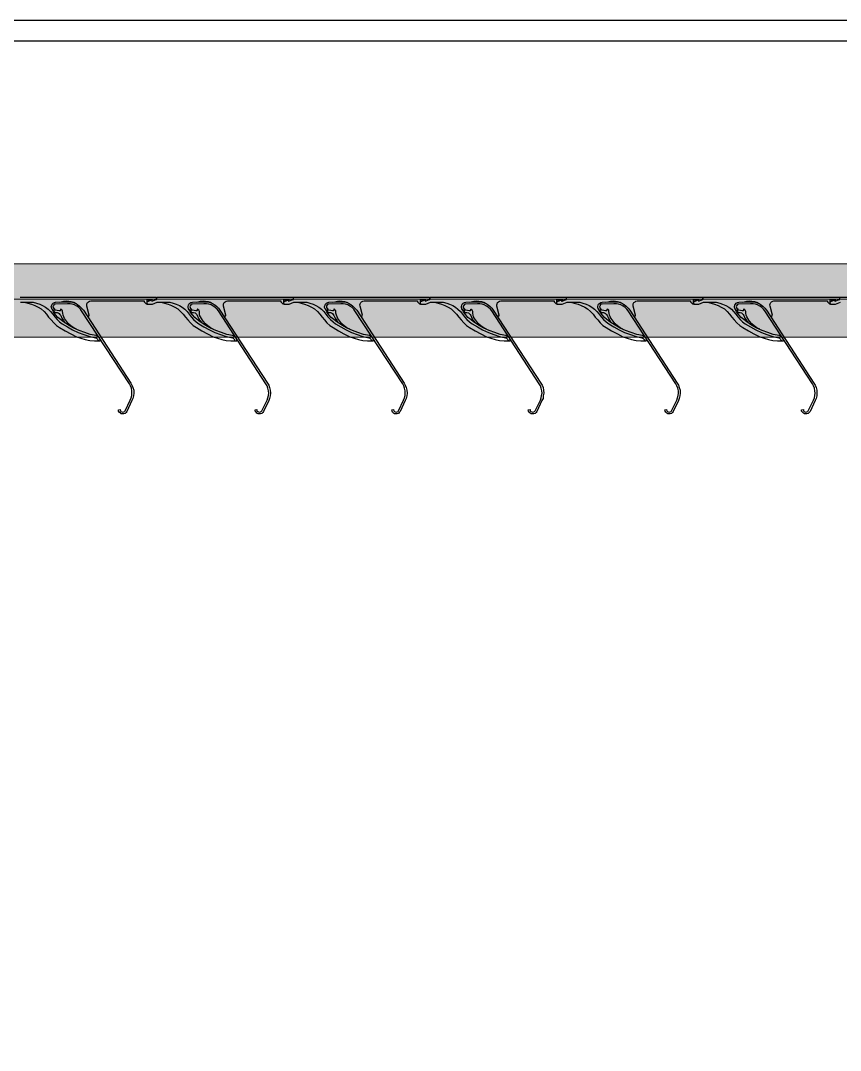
# Model space of a CAD drawing. Header units: centimetres. Extents: x -35664 to 50682, y -23001 to 23705.
# Drawn here: x 4708.3 to 4768.3, y -11539.2 to -11463.9 of the extents above; entities that cross this region are included whole.
import ezdxf

# ---------------------------------------------------------------- set-up
doc = ezdxf.new("R2010")
doc.units = ezdxf.units.CM
for name, color, linetype in [('B GÈnÈral_Hatch', 252, 'Continuous'), ('B Général', 252, 'Continuous'), ('prlm-Coupe', 252, 'Continuous')]:
    doc.layers.add(name, color=color, linetype=linetype)

# ---------------------------------------------------------------- blocks, each defined once
blk = doc.blocks.new('B 90.Groupe-130-1')
at = {"layer": 'B Général', "linetype": 'Continuous'}
for p, q in [((4723.526, -4101.638), (4713.577, -4101.638)), ((4713.62, -4101.976), (4714.318, -4101.976)), ((4716.181, -4101.976), (4717.049, -4101.955)), ((4717.049, -4102.082), (4716.181, -4102.103)), ((4718.763, -4101.871), (4722.658, -4101.871)), ((4722.87, -4102.082), (4722.87, -4101.807)), ((4723.272, -4102.103), (4723.61, -4101.976)), ((4733.516, -4101.638), (4723.589, -4101.638)), ((4723.61, -4101.976), (4724.309, -4101.976)), ((4726.193, -4101.976), (4727.039, -4101.955)), ((4727.039, -4102.082), (4726.193, -4102.103)), ((4728.754, -4101.871), (4732.67, -4101.871)), ((4732.881, -4102.082), (4732.881, -4101.807)), ((4733.262, -4102.103), (4733.622, -4101.976)), ((4743.528, -4101.638), (4733.58, -4101.638)), ((4733.622, -4101.976), (4734.321, -4101.976)), ((4736.183, -4101.976), (4737.051, -4101.955)), ((4737.051, -4102.082), (4736.183, -4102.103)), ((4738.766, -4101.871), (4742.66, -4101.871)), ((4742.872, -4102.082), (4742.872, -4101.807)), ((4743.274, -4102.103), (4743.613, -4101.976)), ((4753.519, -4101.638), (4743.592, -4101.638)), ((4743.613, -4101.976), (4744.311, -4101.976)), ((4746.195, -4101.976), (4747.042, -4101.955)), ((4747.042, -4102.082), (4746.195, -4102.103)), ((4748.756, -4101.871), (4752.672, -4101.871)), ((4752.863, -4102.082), (4752.863, -4101.807)), ((4752.863, -4102.082), (4752.863, -4101.807)), ((4753.244, -4102.103), (4753.604, -4101.976)), ((4763.51, -4101.638), (4753.561, -4101.638)), ((4753.604, -4101.976), (4754.302, -4101.976)), ((4756.165, -4101.976), (4757.032, -4101.955)), ((4757.032, -4102.082), (4756.165, -4102.103)), ((4758.747, -4101.871), (4762.642, -4101.871)), ((4762.853, -4102.082), (4762.853, -4101.807)), ((4763.256, -4102.103), (4763.594, -4101.976)), ((4773.5, -4101.638), (4763.573, -4101.638)), ((4763.594, -4101.976), (4764.293, -4101.976)), ((4766.176, -4101.976), (4767.023, -4101.955)), ((4767.023, -4102.082), (4766.176, -4102.103)), ((4768.738, -4101.871), (4772.654, -4101.871)), ((4772.865, -4102.082), (4772.865, -4101.807)), ((4773.246, -4102.103), (4773.606, -4101.976)), ((4783.512, -4101.638), (4773.564, -4101.638)), ((4716.096, -4102.463), (4716.054, -4102.59)), ((4721.578, -4107.945), (4718.086, -4102.611)), ((4718.213, -4102.548), (4721.684, -4107.882)), ((4726.108, -4102.463), (4726.044, -4102.59)), ((4731.569, -4107.945), (4728.098, -4102.611)), ((4728.203, -4102.548), (4731.675, -4107.882)), ((4736.099, -4102.463), (4736.035, -4102.59)), ((4741.581, -4107.945), (4738.088, -4102.611)), ((4738.215, -4102.548), (4741.687, -4107.882)), ((4746.11, -4102.463), (4746.047, -4102.59)), ((4751.571, -4107.945), (4748.1, -4102.611)), ((4748.206, -4102.548), (4751.677, -4107.882)), ((4756.08, -4102.463), (4756.038, -4102.59)), ((4761.562, -4107.945), (4758.07, -4102.611)), ((4758.197, -4102.548), (4761.668, -4107.882)), ((4766.092, -4102.463), (4766.028, -4102.59)), ((4771.553, -4107.945), (4768.081, -4102.611)), ((4768.187, -4102.548), (4771.659, -4107.882)), ((4747.719, -4103.945), (4747.508, -4103.839)), ((4721.261, -4109.914), (4721.642, -4109.131)), ((4721.769, -4109.173), (4721.388, -4109.956)), ((4731.273, -4109.914), (4731.654, -4109.131)), ((4731.781, -4109.173), (4731.4, -4109.956)), ((4741.263, -4109.914), (4741.644, -4109.131)), ((4741.771, -4109.173), (4741.39, -4109.956)), ((4751.275, -4109.914), (4751.656, -4109.131)), ((4751.762, -4109.173), (4751.402, -4109.956)), ((4761.245, -4109.914), (4761.626, -4109.131)), ((4761.753, -4109.173), (4761.372, -4109.956)), ((4771.256, -4109.914), (4771.637, -4109.131)), ((4771.764, -4109.173), (4771.383, -4109.956)), ((4720.774, -4109.85), (4720.901, -4109.829)), ((4730.786, -4109.85), (4730.913, -4109.829)), ((4740.776, -4109.85), (4740.903, -4109.829)), ((4750.767, -4109.85), (4750.894, -4109.829)), ((4760.758, -4109.85), (4760.885, -4109.829)), ((4770.77, -4109.85), (4770.897, -4109.829))]:
    blk.add_line(p, q, dxfattribs=at)
at = {"layer": 'B Général', "linetype": 'Continuous', "flags": 128}
for points in [[(4713.641, -4101.976), (4713.895, -4101.976), (4714.149, -4102.04), (4714.424, -4102.103), (4714.657, -4102.209), (4714.911, -4102.336), (4715.123, -4102.463), (4715.334, -4102.654), (4715.525, -4102.844), (4715.673, -4103.056), (4715.863, -4103.268), (4716.054, -4103.479), (4716.244, -4103.67), (4716.477, -4103.818), (4716.879, -4104.072), (4717.303, -4104.284), (4717.705, -4104.495)], [(4714.318, -4101.976), (4714.551, -4101.976), (4714.784, -4102.04), (4715.017, -4102.103), (4715.228, -4102.209), (4715.44, -4102.336), (4715.631, -4102.484), (4715.8, -4102.654), (4715.969, -4102.844), (4716.117, -4103.035), (4716.287, -4103.225), (4716.477, -4103.395), (4716.668, -4103.543), (4717.049, -4103.776), (4717.43, -4103.987), (4717.832, -4104.178), (4718.255, -4104.326), (4718.679, -4104.474), (4719.102, -4104.58), (4719.165, -4104.601), (4719.229, -4104.643), (4719.271, -4104.707), (4719.292, -4104.77), (4719.292, -4104.792), (4719.335, -4104.792), (4719.398, -4104.792), (4719.419, -4104.792), (4719.441, -4104.77), (4719.441, -4104.749), (4719.419, -4104.665), (4719.377, -4104.58), (4719.292, -4104.516), (4719.229, -4104.453), (4719.144, -4104.411), (4718.721, -4104.326), (4718.319, -4104.178), (4717.895, -4104.03), (4717.514, -4103.86), (4717.133, -4103.649), (4716.752, -4103.416), (4716.541, -4103.246), (4716.35, -4103.077), (4716.181, -4102.887), (4716.033, -4102.675), (4715.906, -4102.442)], [(4716.054, -4102.59), (4715.969, -4102.527), (4715.906, -4102.463), (4715.884, -4102.357), (4715.863, -4102.273), (4715.906, -4102.188), (4715.927, -4102.103), (4716.011, -4102.04), (4716.096, -4101.998), (4716.181, -4101.976)], [(4716.181, -4102.103), (4716.117, -4102.125), (4716.054, -4102.167), (4716.033, -4102.23), (4715.99, -4102.294), (4716.011, -4102.357), (4716.054, -4102.421), (4716.096, -4102.463)], [(4716.456, -4101.976), (4716.604, -4101.934), (4716.795, -4101.892), (4716.985, -4101.871), (4717.155, -4101.892), (4717.324, -4101.913), (4717.514, -4101.976), (4717.684, -4102.061), (4717.811, -4102.167)], [(4717.049, -4101.955), (4717.239, -4101.955), (4717.43, -4101.976), (4717.62, -4102.04), (4717.789, -4102.146), (4717.938, -4102.252), (4718.086, -4102.4), (4718.213, -4102.548)], [(4718.086, -4102.611), (4718.001, -4102.484), (4717.874, -4102.357), (4717.726, -4102.252), (4717.557, -4102.167), (4717.387, -4102.103), (4717.239, -4102.082), (4717.049, -4102.082)], [(4718.488, -4102.971), (4718.594, -4102.971), (4718.636, -4102.971), (4718.636, -4102.929), (4718.636, -4102.908), (4718.467, -4102.252), (4718.467, -4102.167), (4718.467, -4102.082), (4718.509, -4101.998), (4718.594, -4101.934), (4718.657, -4101.892), (4718.763, -4101.871)], [(4722.658, -4101.871), (4722.658, -4101.934), (4722.806, -4102.082), (4722.87, -4102.082)], [(4722.87, -4101.807), (4723.229, -4101.807), (4723.229, -4101.892), (4723.547, -4101.765), (4723.568, -4101.765), (4723.568, -4101.722), (4723.568, -4101.68), (4723.547, -4101.638), (4723.526, -4101.638)], [(4722.891, -4102.061), (4722.891, -4101.976), (4722.891, -4101.955), (4722.912, -4101.913), (4723.229, -4101.807), (4723.229, -4101.892), (4723.547, -4101.765), (4723.568, -4101.765), (4723.589, -4101.722), (4723.589, -4101.638)], [(4722.891, -4102.061), (4722.891, -4102.103), (4722.933, -4102.103), (4723.208, -4102.103), (4723.272, -4102.103)], [(4723.631, -4101.976), (4723.907, -4101.976), (4724.161, -4102.04), (4724.415, -4102.103), (4724.669, -4102.209), (4724.901, -4102.336), (4725.134, -4102.463), (4725.325, -4102.654), (4725.515, -4102.844), (4725.685, -4103.056), (4725.854, -4103.268), (4726.044, -4103.479), (4726.256, -4103.67), (4726.489, -4103.818), (4726.891, -4104.072), (4727.293, -4104.284), (4727.717, -4104.495)], [(4724.309, -4101.976), (4724.542, -4101.976), (4724.796, -4102.04)], [(4724.796, -4102.04), (4725.007, -4102.103), (4725.24, -4102.209), (4725.452, -4102.336), (4725.642, -4102.484), (4725.812, -4102.654), (4725.96, -4102.844), (4726.108, -4103.035), (4726.277, -4103.225), (4726.468, -4103.395), (4726.658, -4103.543), (4727.039, -4103.776), (4727.441, -4103.987), (4727.844, -4104.178), (4728.246, -4104.326), (4728.669, -4104.474), (4729.114, -4104.58), (4729.177, -4104.601), (4729.219, -4104.643), (4729.262, -4104.707), (4729.283, -4104.77), (4729.304, -4104.792), (4729.325, -4104.792), (4729.389, -4104.792), (4729.431, -4104.792), (4729.452, -4104.77), (4729.452, -4104.749), (4729.431, -4104.665), (4729.368, -4104.58), (4729.304, -4104.516), (4729.241, -4104.453), (4729.135, -4104.411), (4728.711, -4104.326), (4728.309, -4104.178), (4727.907, -4104.03), (4727.505, -4103.86), (4727.124, -4103.649), (4726.764, -4103.416), (4726.552, -4103.246), (4726.362, -4103.077), (4726.193, -4102.887), (4726.023, -4102.675), (4725.896, -4102.442)], [(4726.044, -4102.59), (4725.96, -4102.527), (4725.917, -4102.463), (4725.875, -4102.357), (4725.875, -4102.273), (4725.896, -4102.188), (4725.939, -4102.103), (4726.002, -4102.04), (4726.087, -4101.998), (4726.193, -4101.976)], [(4726.193, -4102.103), (4726.129, -4102.125), (4726.066, -4102.167), (4726.023, -4102.23), (4726.002, -4102.294), (4726.023, -4102.357), (4726.044, -4102.421), (4726.108, -4102.463)], [(4726.468, -4101.976), (4726.616, -4101.934), (4726.785, -4101.892), (4726.976, -4101.871), (4727.145, -4101.892), (4727.336, -4101.913), (4727.505, -4101.976), (4727.674, -4102.061), (4727.822, -4102.167)], [(4727.039, -4101.955), (4727.23, -4101.955), (4727.42, -4101.976), (4727.611, -4102.04), (4727.78, -4102.146), (4727.949, -4102.252), (4728.098, -4102.4), (4728.203, -4102.548)], [(4728.098, -4102.611), (4727.992, -4102.484), (4727.865, -4102.357), (4727.717, -4102.252), (4727.568, -4102.167), (4727.399, -4102.103), (4727.23, -4102.082), (4727.039, -4102.082)], [(4728.479, -4102.971), (4728.606, -4102.971), (4728.627, -4102.971), (4728.648, -4102.929), (4728.648, -4102.908), (4728.479, -4102.252), (4728.457, -4102.167), (4728.479, -4102.082), (4728.521, -4101.998), (4728.584, -4101.934), (4728.669, -4101.892), (4728.754, -4101.871)], [(4732.67, -4101.871), (4732.67, -4101.934), (4732.818, -4102.082), (4732.881, -4102.082)], [(4732.881, -4101.807), (4733.241, -4101.807), (4733.241, -4101.892), (4733.538, -4101.765), (4733.559, -4101.765), (4733.58, -4101.722), (4733.58, -4101.68), (4733.559, -4101.638), (4733.516, -4101.638)], [(4732.881, -4102.061), (4732.881, -4101.976), (4732.881, -4101.955), (4732.924, -4101.913), (4733.22, -4101.807), (4733.22, -4101.892), (4733.559, -4101.765), (4733.58, -4101.765), (4733.58, -4101.722), (4733.58, -4101.638)], [(4732.881, -4102.061), (4732.902, -4102.103), (4732.924, -4102.103), (4733.199, -4102.103), (4733.262, -4102.103)], [(4733.622, -4101.976), (4733.897, -4101.976), (4734.151, -4102.04), (4734.405, -4102.103), (4734.659, -4102.209), (4734.913, -4102.336), (4735.125, -4102.463), (4735.337, -4102.654), (4735.527, -4102.844), (4735.675, -4103.056), (4735.845, -4103.268), (4736.035, -4103.479), (4736.247, -4103.67), (4736.48, -4103.818), (4736.882, -4104.072), (4737.284, -4104.284), (4737.707, -4104.495)], [(4734.321, -4101.976), (4734.553, -4101.976), (4734.786, -4102.04), (4735.019, -4102.103), (4735.231, -4102.209), (4735.442, -4102.336), (4735.633, -4102.484), (4735.802, -4102.654), (4735.95, -4102.844), (4736.099, -4103.035), (4736.289, -4103.225), (4736.48, -4103.395), (4736.67, -4103.543), (4737.051, -4103.776), (4737.432, -4103.987), (4737.834, -4104.178), (4738.258, -4104.326), (4738.66, -4104.474), (4739.104, -4104.58), (4739.168, -4104.601), (4739.231, -4104.643), (4739.274, -4104.707), (4739.295, -4104.77), (4739.295, -4104.792), (4739.337, -4104.792), (4739.401, -4104.792), (4739.422, -4104.792), (4739.443, -4104.77), (4739.443, -4104.749), (4739.422, -4104.665), (4739.358, -4104.58), (4739.295, -4104.516), (4739.231, -4104.453), (4739.147, -4104.411), (4738.723, -4104.326), (4738.3, -4104.178), (4737.898, -4104.03), (4737.517, -4103.86), (4737.136, -4103.649), (4736.755, -4103.416), (4736.543, -4103.246), (4736.353, -4103.077), (4736.183, -4102.887), (4736.035, -4102.675), (4735.908, -4102.442)], [(4736.035, -4102.59), (4735.972, -4102.527), (4735.908, -4102.463), (4735.866, -4102.357), (4735.866, -4102.273), (4735.908, -4102.188), (4735.929, -4102.103), (4736.014, -4102.04), (4736.099, -4101.998), (4736.183, -4101.976)], [(4736.183, -4102.103), (4736.12, -4102.125), (4736.056, -4102.167), (4736.014, -4102.23), (4735.993, -4102.294), (4736.014, -4102.357), (4736.056, -4102.421), (4736.099, -4102.463)], [(4736.458, -4101.976), (4736.607, -4101.934), (4736.797, -4101.892), (4736.966, -4101.871), (4737.157, -4101.892), (4737.326, -4101.913)], [(4737.051, -4101.955), (4737.242, -4101.955), (4737.432, -4101.976), (4737.623, -4102.04), (4737.792, -4102.146), (4737.94, -4102.252), (4738.088, -4102.4), (4738.215, -4102.548)], [(4738.088, -4102.611), (4738.004, -4102.484), (4737.877, -4102.357), (4737.707, -4102.252), (4737.559, -4102.167), (4737.39, -4102.103), (4737.22, -4102.082), (4737.051, -4102.082)], [(4737.326, -4101.913), (4737.496, -4101.976), (4737.665, -4102.061), (4737.813, -4102.167)], [(4738.491, -4102.971), (4738.596, -4102.971), (4738.618, -4102.971), (4738.639, -4102.929), (4738.639, -4102.908), (4738.469, -4102.252), (4738.448, -4102.167), (4738.469, -4102.082), (4738.512, -4101.998), (4738.575, -4101.934), (4738.66, -4101.892), (4738.766, -4101.871)], [(4742.66, -4101.871), (4742.66, -4101.934), (4742.808, -4102.082), (4742.872, -4102.082)], [(4742.872, -4101.807), (4743.232, -4101.807), (4743.232, -4101.892), (4743.528, -4101.765), (4743.549, -4101.765), (4743.57, -4101.722), (4743.57, -4101.68), (4743.549, -4101.638), (4743.528, -4101.638)], [(4742.893, -4102.061), (4742.893, -4101.976), (4742.893, -4101.955), (4742.914, -4101.913), (4743.232, -4101.807), (4743.232, -4101.892), (4743.549, -4101.765), (4743.571, -4101.765), (4743.592, -4101.722), (4743.592, -4101.638)], [(4742.893, -4102.061), (4742.893, -4102.103), (4742.936, -4102.103), (4743.19, -4102.103), (4743.274, -4102.103)], [(4743.634, -4101.976), (4743.909, -4101.976), (4744.163, -4102.04), (4744.417, -4102.103), (4744.671, -4102.209), (4744.904, -4102.336), (4745.137, -4102.463), (4745.327, -4102.654), (4745.518, -4102.844), (4745.687, -4103.056), (4745.856, -4103.268), (4746.047, -4103.479), (4746.259, -4103.67), (4746.47, -4103.818), (4746.872, -4104.072), (4747.296, -4104.284), (4747.719, -4104.495)], [(4744.311, -4101.976), (4744.544, -4101.976), (4744.798, -4102.04), (4745.01, -4102.103), (4745.243, -4102.209), (4745.433, -4102.336), (4745.624, -4102.484), (4745.814, -4102.654), (4745.962, -4102.844), (4746.111, -4103.035), (4746.28, -4103.225), (4746.47, -4103.395), (4746.661, -4103.543), (4747.042, -4103.776), (4747.423, -4103.987), (4747.846, -4104.178), (4748.248, -4104.326), (4748.672, -4104.474), (4749.095, -4104.58), (4749.18, -4104.601), (4749.222, -4104.643), (4749.264, -4104.707), (4749.286, -4104.77), (4749.307, -4104.792), (4749.328, -4104.792), (4749.391, -4104.792), (4749.434, -4104.792), (4749.434, -4104.77), (4749.455, -4104.749), (4749.413, -4104.665), (4749.37, -4104.58), (4749.307, -4104.516), (4749.222, -4104.453), (4749.137, -4104.411), (4748.714, -4104.326), (4748.312, -4104.178), (4747.91, -4104.03), (4747.508, -4103.86), (4747.127, -4103.649), (4746.767, -4103.416), (4746.555, -4103.246), (4746.343, -4103.077), (4746.195, -4102.887), (4746.026, -4102.675), (4745.899, -4102.442)], [(4746.047, -4102.59), (4745.962, -4102.527), (4745.899, -4102.463), (4745.878, -4102.357), (4745.878, -4102.273), (4745.899, -4102.188), (4745.941, -4102.103), (4746.005, -4102.04), (4746.089, -4101.998), (4746.195, -4101.976)], [(4746.195, -4102.103), (4746.132, -4102.125), (4746.068, -4102.167), (4746.026, -4102.23), (4746.005, -4102.294), (4746.005, -4102.357), (4746.047, -4102.421), (4746.11, -4102.463)], [(4746.449, -4101.976), (4746.597, -4101.934), (4746.788, -4101.892), (4746.978, -4101.871), (4747.148, -4101.892), (4747.338, -4101.913), (4747.508, -4101.976), (4747.677, -4102.061), (4747.825, -4102.167)], [(4747.042, -4101.955), (4747.232, -4101.955), (4747.423, -4101.976), (4747.613, -4102.04), (4747.783, -4102.146), (4747.952, -4102.252), (4748.1, -4102.4), (4748.206, -4102.548)], [(4748.1, -4102.611), (4747.994, -4102.484), (4747.867, -4102.357), (4747.719, -4102.252), (4747.55, -4102.167), (4747.402, -4102.103), (4747.232, -4102.082), (4747.042, -4102.082)], [(4748.481, -4102.971), (4748.608, -4102.971), (4748.629, -4102.971), (4748.629, -4102.929), (4748.629, -4102.908), (4748.46, -4102.252), (4748.46, -4102.167), (4748.481, -4102.082), (4748.524, -4101.998), (4748.587, -4101.934), (4748.672, -4101.892), (4748.756, -4101.871)], [(4752.651, -4101.871), (4752.651, -4101.934), (4752.799, -4102.082), (4752.863, -4102.082)], [(4752.672, -4101.871), (4752.672, -4101.934), (4752.82, -4102.082), (4752.863, -4102.082)], [(4752.863, -4101.807), (4753.244, -4101.807), (4753.244, -4101.892), (4753.54, -4101.765), (4753.561, -4101.765), (4753.561, -4101.722), (4753.561, -4101.68), (4753.561, -4101.638), (4753.519, -4101.638)], [(4752.863, -4101.807), (4753.223, -4101.807), (4753.223, -4101.892), (4753.519, -4101.765), (4753.54, -4101.765), (4753.561, -4101.722), (4753.561, -4101.68), (4753.54, -4101.638), (4753.498, -4101.638)], [(4752.863, -4102.061), (4752.863, -4101.976), (4752.863, -4101.955), (4752.905, -4101.913), (4753.201, -4101.807), (4753.201, -4101.892), (4753.54, -4101.765), (4753.561, -4101.765), (4753.561, -4101.722), (4753.561, -4101.638)], [(4752.863, -4102.061), (4752.884, -4102.103), (4752.926, -4102.103), (4753.18, -4102.103), (4753.244, -4102.103)], [(4753.625, -4101.976), (4753.879, -4101.976), (4754.133, -4102.04), (4754.408, -4102.103), (4754.641, -4102.209), (4754.895, -4102.336), (4755.106, -4102.463), (4755.318, -4102.654), (4755.509, -4102.844), (4755.657, -4103.056), (4755.847, -4103.268), (4756.038, -4103.479), (4756.228, -4103.67), (4756.461, -4103.818), (4756.863, -4104.072), (4757.287, -4104.284), (4757.689, -4104.495)], [(4754.302, -4101.976), (4754.535, -4101.976), (4754.768, -4102.04), (4755.001, -4102.103), (4755.212, -4102.209), (4755.424, -4102.336), (4755.614, -4102.484), (4755.784, -4102.654), (4755.953, -4102.844), (4756.101, -4103.035), (4756.271, -4103.225), (4756.461, -4103.395), (4756.652, -4103.543), (4757.033, -4103.776), (4757.414, -4103.987), (4757.816, -4104.178), (4758.239, -4104.326), (4758.662, -4104.474), (4759.086, -4104.58), (4759.149, -4104.601), (4759.213, -4104.643), (4759.255, -4104.707), (4759.276, -4104.77), (4759.276, -4104.792), (4759.319, -4104.792), (4759.382, -4104.792), (4759.403, -4104.792), (4759.424, -4104.77), (4759.424, -4104.749), (4759.403, -4104.665), (4759.361, -4104.58), (4759.276, -4104.516), (4759.213, -4104.453), (4759.128, -4104.411), (4758.705, -4104.326), (4758.303, -4104.178), (4757.879, -4104.03), (4757.498, -4103.86), (4757.117, -4103.649), (4756.736, -4103.416), (4756.525, -4103.246), (4756.334, -4103.077), (4756.165, -4102.887), (4756.017, -4102.675), (4755.89, -4102.442)], [(4756.038, -4102.59), (4755.953, -4102.527), (4755.889, -4102.463), (4755.868, -4102.357), (4755.847, -4102.273), (4755.889, -4102.188), (4755.911, -4102.103), (4755.995, -4102.04), (4756.08, -4101.998), (4756.165, -4101.976)], [(4756.165, -4102.103), (4756.101, -4102.125), (4756.038, -4102.167), (4756.016, -4102.23), (4755.974, -4102.294), (4755.995, -4102.357), (4756.038, -4102.421), (4756.08, -4102.463)], [(4756.44, -4101.976), (4756.588, -4101.934), (4756.779, -4101.892), (4756.969, -4101.871), (4757.138, -4101.892), (4757.308, -4101.913), (4757.498, -4101.976), (4757.668, -4102.061), (4757.795, -4102.167)], [(4757.032, -4101.955), (4757.223, -4101.955), (4757.413, -4101.976), (4757.604, -4102.04), (4757.773, -4102.146), (4757.921, -4102.252), (4758.07, -4102.4), (4758.197, -4102.548)], [(4758.07, -4102.611), (4757.985, -4102.484), (4757.858, -4102.357), (4757.71, -4102.252), (4757.54, -4102.167), (4757.371, -4102.103), (4757.223, -4102.082), (4757.032, -4102.082)], [(4758.472, -4102.971), (4758.578, -4102.971), (4758.62, -4102.971), (4758.62, -4102.929), (4758.62, -4102.908), (4758.451, -4102.252), (4758.451, -4102.167), (4758.451, -4102.082), (4758.493, -4101.998), (4758.578, -4101.934), (4758.641, -4101.892), (4758.747, -4101.871)], [(4762.642, -4101.871), (4762.642, -4101.934), (4762.79, -4102.082), (4762.853, -4102.082)], [(4762.853, -4101.807), (4763.213, -4101.807), (4763.213, -4101.892), (4763.531, -4101.765), (4763.552, -4101.765), (4763.552, -4101.722), (4763.552, -4101.68), (4763.531, -4101.638), (4763.51, -4101.638)], [(4762.875, -4102.061), (4762.875, -4101.976), (4762.875, -4101.955), (4762.896, -4101.913), (4763.213, -4101.807), (4763.213, -4101.892), (4763.531, -4101.765), (4763.552, -4101.765), (4763.573, -4101.722), (4763.573, -4101.638)], [(4762.875, -4102.061), (4762.875, -4102.103), (4762.917, -4102.103), (4763.192, -4102.103), (4763.256, -4102.103)], [(4763.615, -4101.976), (4763.89, -4101.976), (4764.144, -4102.04), (4764.398, -4102.103), (4764.652, -4102.209), (4764.885, -4102.336), (4765.118, -4102.463), (4765.309, -4102.654), (4765.499, -4102.844), (4765.668, -4103.056), (4765.838, -4103.268), (4766.028, -4103.479), (4766.24, -4103.67), (4766.473, -4103.818), (4766.875, -4104.072), (4767.277, -4104.284), (4767.7, -4104.495)], [(4764.293, -4101.976), (4764.526, -4101.976), (4764.78, -4102.04)], [(4764.779, -4102.04), (4764.991, -4102.103), (4765.224, -4102.209), (4765.436, -4102.336), (4765.626, -4102.484), (4765.795, -4102.654), (4765.944, -4102.844), (4766.092, -4103.035), (4766.261, -4103.225), (4766.452, -4103.395), (4766.642, -4103.543), (4767.023, -4103.776), (4767.425, -4103.987), (4767.827, -4104.178), (4768.23, -4104.326), (4768.653, -4104.474), (4769.097, -4104.58), (4769.161, -4104.601), (4769.203, -4104.643), (4769.246, -4104.707), (4769.267, -4104.77), (4769.288, -4104.792), (4769.309, -4104.792), (4769.373, -4104.792), (4769.415, -4104.792), (4769.436, -4104.77), (4769.436, -4104.749), (4769.415, -4104.665), (4769.351, -4104.58), (4769.288, -4104.516), (4769.224, -4104.453), (4769.119, -4104.411), (4768.695, -4104.326), (4768.293, -4104.178), (4767.891, -4104.03), (4767.489, -4103.86), (4767.108, -4103.649), (4766.748, -4103.416), (4766.536, -4103.246), (4766.346, -4103.077), (4766.176, -4102.887), (4766.007, -4102.675), (4765.88, -4102.442)], [(4766.028, -4102.59), (4765.944, -4102.527), (4765.901, -4102.463), (4765.859, -4102.357), (4765.859, -4102.273), (4765.88, -4102.188), (4765.922, -4102.103), (4765.986, -4102.04), (4766.071, -4101.998), (4766.176, -4101.976)], [(4766.176, -4102.103), (4766.113, -4102.125), (4766.049, -4102.167), (4766.007, -4102.23), (4765.986, -4102.294), (4766.007, -4102.357), (4766.028, -4102.421), (4766.092, -4102.463)], [(4766.452, -4101.976), (4766.6, -4101.934), (4766.769, -4101.892), (4766.96, -4101.871), (4767.129, -4101.892), (4767.319, -4101.913), (4767.489, -4101.976), (4767.658, -4102.061), (4767.806, -4102.167)], [(4767.023, -4101.955), (4767.214, -4101.955), (4767.404, -4101.976), (4767.595, -4102.04), (4767.764, -4102.146), (4767.933, -4102.252), (4768.081, -4102.4), (4768.187, -4102.548)], [(4768.081, -4102.611), (4767.976, -4102.484), (4767.849, -4102.357), (4767.7, -4102.252), (4767.552, -4102.167), (4767.383, -4102.103), (4767.214, -4102.082), (4767.023, -4102.082)], [(4768.462, -4102.971), (4768.589, -4102.971), (4768.611, -4102.971), (4768.632, -4102.929), (4768.632, -4102.908), (4768.462, -4102.252), (4768.441, -4102.167), (4768.462, -4102.082), (4768.505, -4101.998), (4768.568, -4101.934), (4768.653, -4101.892), (4768.738, -4101.871)], [(4772.654, -4101.871), (4772.654, -4101.934), (4772.802, -4102.082), (4772.865, -4102.082)], [(4772.865, -4101.807), (4773.225, -4101.807), (4773.225, -4101.892), (4773.521, -4101.765), (4773.543, -4101.765), (4773.564, -4101.722), (4773.564, -4101.68), (4773.543, -4101.638), (4773.5, -4101.638)], [(4772.865, -4102.061), (4772.865, -4101.976), (4772.865, -4101.955), (4772.907, -4101.913), (4773.204, -4101.807), (4773.204, -4101.892), (4773.542, -4101.765), (4773.564, -4101.765), (4773.564, -4101.722), (4773.564, -4101.638)], [(4772.865, -4102.061), (4772.886, -4102.103), (4772.907, -4102.103), (4773.183, -4102.103), (4773.246, -4102.103)], [(4716.689, -4102.654), (4716.689, -4102.59), (4716.668, -4102.548), (4716.604, -4102.506), (4716.562, -4102.484), (4716.562, -4102.484), (4716.541, -4102.506), (4716.541, -4102.569), (4716.52, -4102.59), (4716.477, -4102.611), (4716.435, -4102.611), (4716.308, -4102.569), (4716.181, -4102.548), (4716.16, -4102.548), (4716.117, -4102.527), (4716.096, -4102.527), (4716.096, -4102.548), (4716.075, -4102.548), (4716.054, -4102.59), (4716.075, -4102.654), (4716.096, -4102.675), (4716.16, -4102.717), (4716.181, -4102.717), (4716.202, -4102.717), (4716.287, -4102.717), (4716.371, -4102.738), (4716.435, -4102.802), (4716.498, -4102.865), (4716.562, -4102.95), (4716.647, -4103.141), (4716.752, -4103.31), (4716.858, -4103.479)], [(4717.705, -4103.945), (4717.514, -4103.839), (4717.303, -4103.691), (4717.133, -4103.543), (4716.985, -4103.352), (4716.837, -4103.162), (4716.774, -4103.035), (4716.731, -4102.908), (4716.71, -4102.781), (4716.689, -4102.654)], [(4726.701, -4102.654), (4726.679, -4102.59), (4726.658, -4102.548), (4726.595, -4102.506), (4726.574, -4102.484), (4726.552, -4102.484), (4726.531, -4102.506), (4726.531, -4102.569), (4726.51, -4102.59), (4726.468, -4102.611), (4726.447, -4102.611), (4726.32, -4102.569), (4726.193, -4102.548), (4726.15, -4102.548), (4726.108, -4102.527), (4726.087, -4102.527), (4726.087, -4102.548), (4726.066, -4102.548), (4726.066, -4102.59), (4726.066, -4102.654), (4726.108, -4102.675), (4726.15, -4102.717), (4726.193, -4102.717), (4726.193, -4102.717), (4726.277, -4102.717), (4726.383, -4102.738), (4726.447, -4102.802), (4726.51, -4102.865), (4726.552, -4102.95), (4726.637, -4103.141), (4726.743, -4103.31), (4726.87, -4103.479)], [(4727.717, -4103.945), (4727.505, -4103.839), (4727.314, -4103.691), (4727.145, -4103.543), (4726.976, -4103.352), (4726.849, -4103.162), (4726.785, -4103.035), (4726.722, -4102.908), (4726.701, -4102.781), (4726.701, -4102.654)], [(4736.691, -4102.654), (4736.691, -4102.59), (4736.649, -4102.548), (4736.607, -4102.506), (4736.564, -4102.484), (4736.543, -4102.484), (4736.543, -4102.506), (4736.543, -4102.569), (4736.501, -4102.59), (4736.48, -4102.611), (4736.437, -4102.611), (4736.31, -4102.569), (4736.183, -4102.548), (4736.162, -4102.548), (4736.099, -4102.527), (4736.099, -4102.527), (4736.078, -4102.548), (4736.078, -4102.548), (4736.056, -4102.59), (4736.056, -4102.654), (4736.099, -4102.675), (4736.162, -4102.717), (4736.183, -4102.717), (4736.183, -4102.717), (4736.289, -4102.717), (4736.374, -4102.738), (4736.437, -4102.802), (4736.501, -4102.865), (4736.543, -4102.95), (4736.628, -4103.141), (4736.755, -4103.31), (4736.861, -4103.479)], [(4737.707, -4103.945), (4737.496, -4103.839), (4737.305, -4103.691), (4737.136, -4103.543), (4736.988, -4103.352), (4736.84, -4103.162), (4736.776, -4103.035), (4736.734, -4102.908), (4736.691, -4102.781), (4736.691, -4102.654)], [(4746.703, -4102.654), (4746.682, -4102.59), (4746.661, -4102.548), (4746.597, -4102.506), (4746.576, -4102.484), (4746.555, -4102.484), (4746.534, -4102.506), (4746.534, -4102.569), (4746.513, -4102.59), (4746.47, -4102.611), (4746.449, -4102.611), (4746.322, -4102.569), (4746.195, -4102.548), (4746.153, -4102.548), (4746.111, -4102.527), (4746.089, -4102.527), (4746.089, -4102.548), (4746.068, -4102.548), (4746.068, -4102.59), (4746.068, -4102.654), (4746.089, -4102.675), (4746.153, -4102.717), (4746.195, -4102.717), (4746.195, -4102.717), (4746.28, -4102.717), (4746.386, -4102.738), (4746.449, -4102.802), (4746.513, -4102.865), (4746.555, -4102.95), (4746.64, -4103.141), (4746.746, -4103.31), (4746.873, -4103.479)], [(4747.507, -4103.839), (4747.296, -4103.691), (4747.126, -4103.543), (4746.978, -4103.352), (4746.83, -4103.162), (4746.767, -4103.035), (4746.724, -4102.908), (4746.703, -4102.781), (4746.703, -4102.654)], [(4756.673, -4102.654), (4756.673, -4102.59), (4756.652, -4102.548), (4756.588, -4102.506), (4756.546, -4102.484), (4756.546, -4102.484), (4756.525, -4102.506), (4756.525, -4102.569), (4756.503, -4102.59), (4756.461, -4102.611), (4756.419, -4102.611), (4756.292, -4102.569), (4756.165, -4102.548), (4756.144, -4102.548), (4756.101, -4102.527), (4756.08, -4102.527), (4756.08, -4102.548), (4756.059, -4102.548), (4756.038, -4102.59), (4756.059, -4102.654), (4756.08, -4102.675), (4756.144, -4102.717), (4756.165, -4102.717), (4756.186, -4102.717), (4756.271, -4102.717), (4756.355, -4102.738), (4756.419, -4102.802), (4756.482, -4102.865), (4756.546, -4102.95), (4756.63, -4103.141), (4756.736, -4103.31), (4756.842, -4103.479)], [(4757.689, -4103.945), (4757.498, -4103.839), (4757.287, -4103.691), (4757.117, -4103.543), (4756.969, -4103.352), (4756.821, -4103.162), (4756.757, -4103.035), (4756.715, -4102.908), (4756.694, -4102.781), (4756.673, -4102.654)], [(4766.684, -4102.654), (4766.663, -4102.59), (4766.642, -4102.548), (4766.579, -4102.506), (4766.557, -4102.484), (4766.536, -4102.484), (4766.515, -4102.506), (4766.515, -4102.569), (4766.494, -4102.59), (4766.452, -4102.611), (4766.43, -4102.611), (4766.303, -4102.569), (4766.176, -4102.548), (4766.134, -4102.548), (4766.092, -4102.527), (4766.071, -4102.527), (4766.071, -4102.548), (4766.049, -4102.548), (4766.049, -4102.59), (4766.049, -4102.654), (4766.092, -4102.675), (4766.134, -4102.717), (4766.176, -4102.717), (4766.176, -4102.717), (4766.261, -4102.717), (4766.367, -4102.738), (4766.43, -4102.802), (4766.494, -4102.865), (4766.536, -4102.95), (4766.621, -4103.141), (4766.727, -4103.31), (4766.854, -4103.479)], [(4767.7, -4103.945), (4767.489, -4103.839), (4767.298, -4103.691), (4767.129, -4103.543), (4766.96, -4103.352), (4766.833, -4103.162), (4766.769, -4103.035), (4766.706, -4102.908), (4766.684, -4102.781), (4766.684, -4102.654)], [(4717.705, -4104.495), (4718.022, -4104.601), (4718.34, -4104.707), (4718.679, -4104.77), (4719.017, -4104.792), (4719.335, -4104.792)], [(4727.717, -4104.495), (4728.034, -4104.601), (4728.352, -4104.707), (4728.669, -4104.77), (4729.008, -4104.792), (4729.325, -4104.792)], [(4737.707, -4104.495), (4738.025, -4104.601), (4738.342, -4104.707), (4738.66, -4104.77), (4738.999, -4104.792), (4739.337, -4104.792)], [(4747.719, -4104.495), (4748.037, -4104.601), (4748.354, -4104.707), (4748.672, -4104.77), (4749.01, -4104.792), (4749.328, -4104.792)], [(4757.689, -4104.495), (4758.006, -4104.601), (4758.324, -4104.707), (4758.662, -4104.77), (4759.001, -4104.792), (4759.319, -4104.792)], [(4767.7, -4104.495), (4768.018, -4104.601), (4768.335, -4104.707), (4768.653, -4104.77), (4768.992, -4104.792), (4769.309, -4104.792)], [(4721.642, -4109.131), (4721.705, -4108.961), (4721.748, -4108.792), (4721.769, -4108.623), (4721.769, -4108.453), (4721.726, -4108.263), (4721.663, -4108.094), (4721.578, -4107.945)], [(4721.684, -4107.882), (4721.769, -4108.051), (4721.832, -4108.221), (4721.896, -4108.411), (4721.896, -4108.623), (4721.875, -4108.813), (4721.832, -4109.004), (4721.769, -4109.173)], [(4731.654, -4109.131), (4731.717, -4108.961), (4731.759, -4108.792), (4731.781, -4108.623), (4731.759, -4108.453), (4731.717, -4108.263), (4731.654, -4108.094), (4731.569, -4107.945)], [(4731.675, -4107.882), (4731.781, -4108.051), (4731.844, -4108.221), (4731.886, -4108.411), (4731.908, -4108.623), (4731.886, -4108.813), (4731.844, -4109.004), (4731.781, -4109.173)], [(4741.644, -4109.131), (4741.708, -4108.961), (4741.75, -4108.792), (4741.771, -4108.623), (4741.75, -4108.453), (4741.708, -4108.263), (4741.665, -4108.094), (4741.581, -4107.945)], [(4741.687, -4107.882), (4741.771, -4108.051), (4741.835, -4108.221), (4741.877, -4108.411), (4741.898, -4108.623), (4741.877, -4108.813), (4741.835, -4109.004), (4741.771, -4109.173)], [(4751.656, -4109.131), (4751.72, -4108.961), (4751.741, -4108.792), (4751.783, -4108.623), (4751.762, -4108.453), (4751.72, -4108.263), (4751.656, -4108.094), (4751.571, -4107.945)], [(4751.677, -4107.882), (4751.783, -4108.051), (4751.847, -4108.221), (4751.889, -4108.411), (4751.91, -4108.623), (4751.868, -4108.813), (4751.847, -4109.004), (4751.762, -4109.173)], [(4761.626, -4109.131), (4761.689, -4108.961), (4761.731, -4108.792), (4761.753, -4108.623), (4761.753, -4108.453), (4761.71, -4108.263), (4761.647, -4108.094), (4761.562, -4107.945)], [(4761.668, -4107.882), (4761.753, -4108.051), (4761.816, -4108.221), (4761.88, -4108.411), (4761.88, -4108.623), (4761.858, -4108.813), (4761.816, -4109.004), (4761.753, -4109.173)], [(4771.637, -4109.131), (4771.701, -4108.961), (4771.743, -4108.792), (4771.764, -4108.623), (4771.743, -4108.453), (4771.701, -4108.263), (4771.637, -4108.094), (4771.553, -4107.945)], [(4771.659, -4107.882), (4771.764, -4108.051), (4771.828, -4108.221), (4771.87, -4108.411), (4771.891, -4108.623), (4771.87, -4108.813), (4771.828, -4109.004), (4771.764, -4109.173)], [(4721.388, -4109.956), (4721.345, -4110.041), (4721.261, -4110.104), (4721.176, -4110.126), (4721.091, -4110.147), (4720.986, -4110.126), (4720.922, -4110.083), (4720.837, -4110.02), (4720.795, -4109.935), (4720.774, -4109.85)], [(4720.901, -4109.829), (4720.922, -4109.914), (4720.964, -4109.956), (4721.028, -4109.999), (4721.113, -4110.02), (4721.176, -4109.999), (4721.24, -4109.956), (4721.261, -4109.914)], [(4731.4, -4109.956), (4731.336, -4110.041), (4731.273, -4110.104), (4731.167, -4110.126), (4731.082, -4110.147), (4730.997, -4110.126), (4730.913, -4110.083), (4730.849, -4110.02), (4730.786, -4109.935), (4730.786, -4109.85)], [(4730.913, -4109.829), (4730.913, -4109.914), (4730.976, -4109.956), (4731.019, -4109.999), (4731.103, -4110.02), (4731.167, -4109.999), (4731.23, -4109.956), (4731.273, -4109.914)], [(4741.39, -4109.956), (4741.327, -4110.041), (4741.263, -4110.104), (4741.179, -4110.126), (4741.073, -4110.147), (4740.988, -4110.126), (4740.903, -4110.083), (4740.84, -4110.02), (4740.798, -4109.935), (4740.776, -4109.85)], [(4740.903, -4109.829), (4740.925, -4109.914), (4740.967, -4109.956), (4741.03, -4109.999), (4741.094, -4110.02), (4741.179, -4109.999), (4741.242, -4109.956), (4741.263, -4109.914)], [(4751.402, -4109.956), (4751.339, -4110.041), (4751.275, -4110.104), (4751.169, -4110.126), (4751.085, -4110.147), (4750.979, -4110.126), (4750.915, -4110.083), (4750.831, -4110.02), (4750.788, -4109.935), (4750.767, -4109.85)], [(4750.894, -4109.829), (4750.915, -4109.914), (4750.958, -4109.956), (4751.021, -4109.999), (4751.106, -4110.02), (4751.169, -4109.999), (4751.233, -4109.956), (4751.275, -4109.914)], [(4761.372, -4109.956), (4761.329, -4110.041), (4761.245, -4110.104), (4761.16, -4110.126), (4761.075, -4110.147), (4760.969, -4110.126), (4760.906, -4110.083), (4760.821, -4110.02), (4760.779, -4109.935), (4760.758, -4109.85)], [(4760.885, -4109.829), (4760.906, -4109.914), (4760.948, -4109.956), (4761.012, -4109.999), (4761.096, -4110.02), (4761.16, -4109.999), (4761.223, -4109.956), (4761.245, -4109.914)], [(4771.383, -4109.956), (4771.32, -4110.041), (4771.256, -4110.104), (4771.151, -4110.126), (4771.066, -4110.147), (4770.981, -4110.126), (4770.897, -4110.083), (4770.833, -4110.02), (4770.77, -4109.935), (4770.77, -4109.85)], [(4770.897, -4109.829), (4770.897, -4109.914), (4770.96, -4109.956), (4771.002, -4109.999), (4771.087, -4110.02), (4771.151, -4109.999), (4771.214, -4109.956), (4771.256, -4109.914)]]:
    blk.add_lwpolyline(points, dxfattribs=at)
blk = doc.blocks.new('B 90.Groupe-131-1')
at = {"layer": 'B GÈnÈral_Hatch', "linetype": 'Continuous'}
blk.add_hatch(color=250, dxfattribs=at).paths.add_polyline_path([(4658.339, -4104.53), (4658.339, -4099.132), (5006.966, -4099.153), (5006.966, -4104.551)])
at = {"layer": 'B Général', "linetype": 'Continuous'}
blk.add_line((4659.965, -4101.751), (4999.971, -4101.671), dxfattribs=at)
at = {"layer": 'B Général', "flags": 128}
blk.add_lwpolyline([(4658.339, -4104.53), (4658.339, -4099.132), (5006.966, -4099.153), (5006.966, -4104.551)], close=True, dxfattribs=at)
at = {"layer": 'B Général'}
blk.add_blockref('B 90.Groupe-130-1', (0, 0), dxfattribs=at)
blk = doc.blocks.new('A$C373B78D5')
at = {"layer": 'B Général', "linetype": 'Continuous'}
blk.add_line((-16926.01, 6007.498), (-19578.978, 6007.498), dxfattribs=at)
at = {"layer": 'B Général', "linetype": 'Continuous', "flags": 128}
blk.add_lwpolyline([(-13322.413, 5331.875), (-14116.603, 5339.817), (-14116.603, 5034.998), (-14698.398, 5034.998), (-14698.398, 4132.998), (-15478.413, 4132.998), (-15478.413, 5661.998), (-16935.01, 5661.998), (-16935.01, 6008.998), (-19603.978, 6008.998), (-19603.978, 5296.998), (-19865.056, 5296.998), (-19865.056, 5049.998), (-19852.838, 5049.998), (-19852.838, 4089.998), (-18095.931, 4089.998), (-18095.931, 3502.998), (-16050.898, 3502.998), (-16050.898, 3504.924), (-16050.413, 3504.924), (-16050.413, 3202.998), (-11164.452, 3202.998)], dxfattribs=at)
at = {"layer": 'B Général'}
blk.add_blockref('B 90.Groupe-131-1', (-23116.898, 10090.366), dxfattribs=at)

msp = doc.modelspace()

# ---------------------------------------------------------------- block references
at = {"layer": 'prlm-Coupe'}
msp.add_blockref('A$C373B78D5', (23111.623, -17472.851), dxfattribs=at)

doc.saveas('drawing.dxf')
